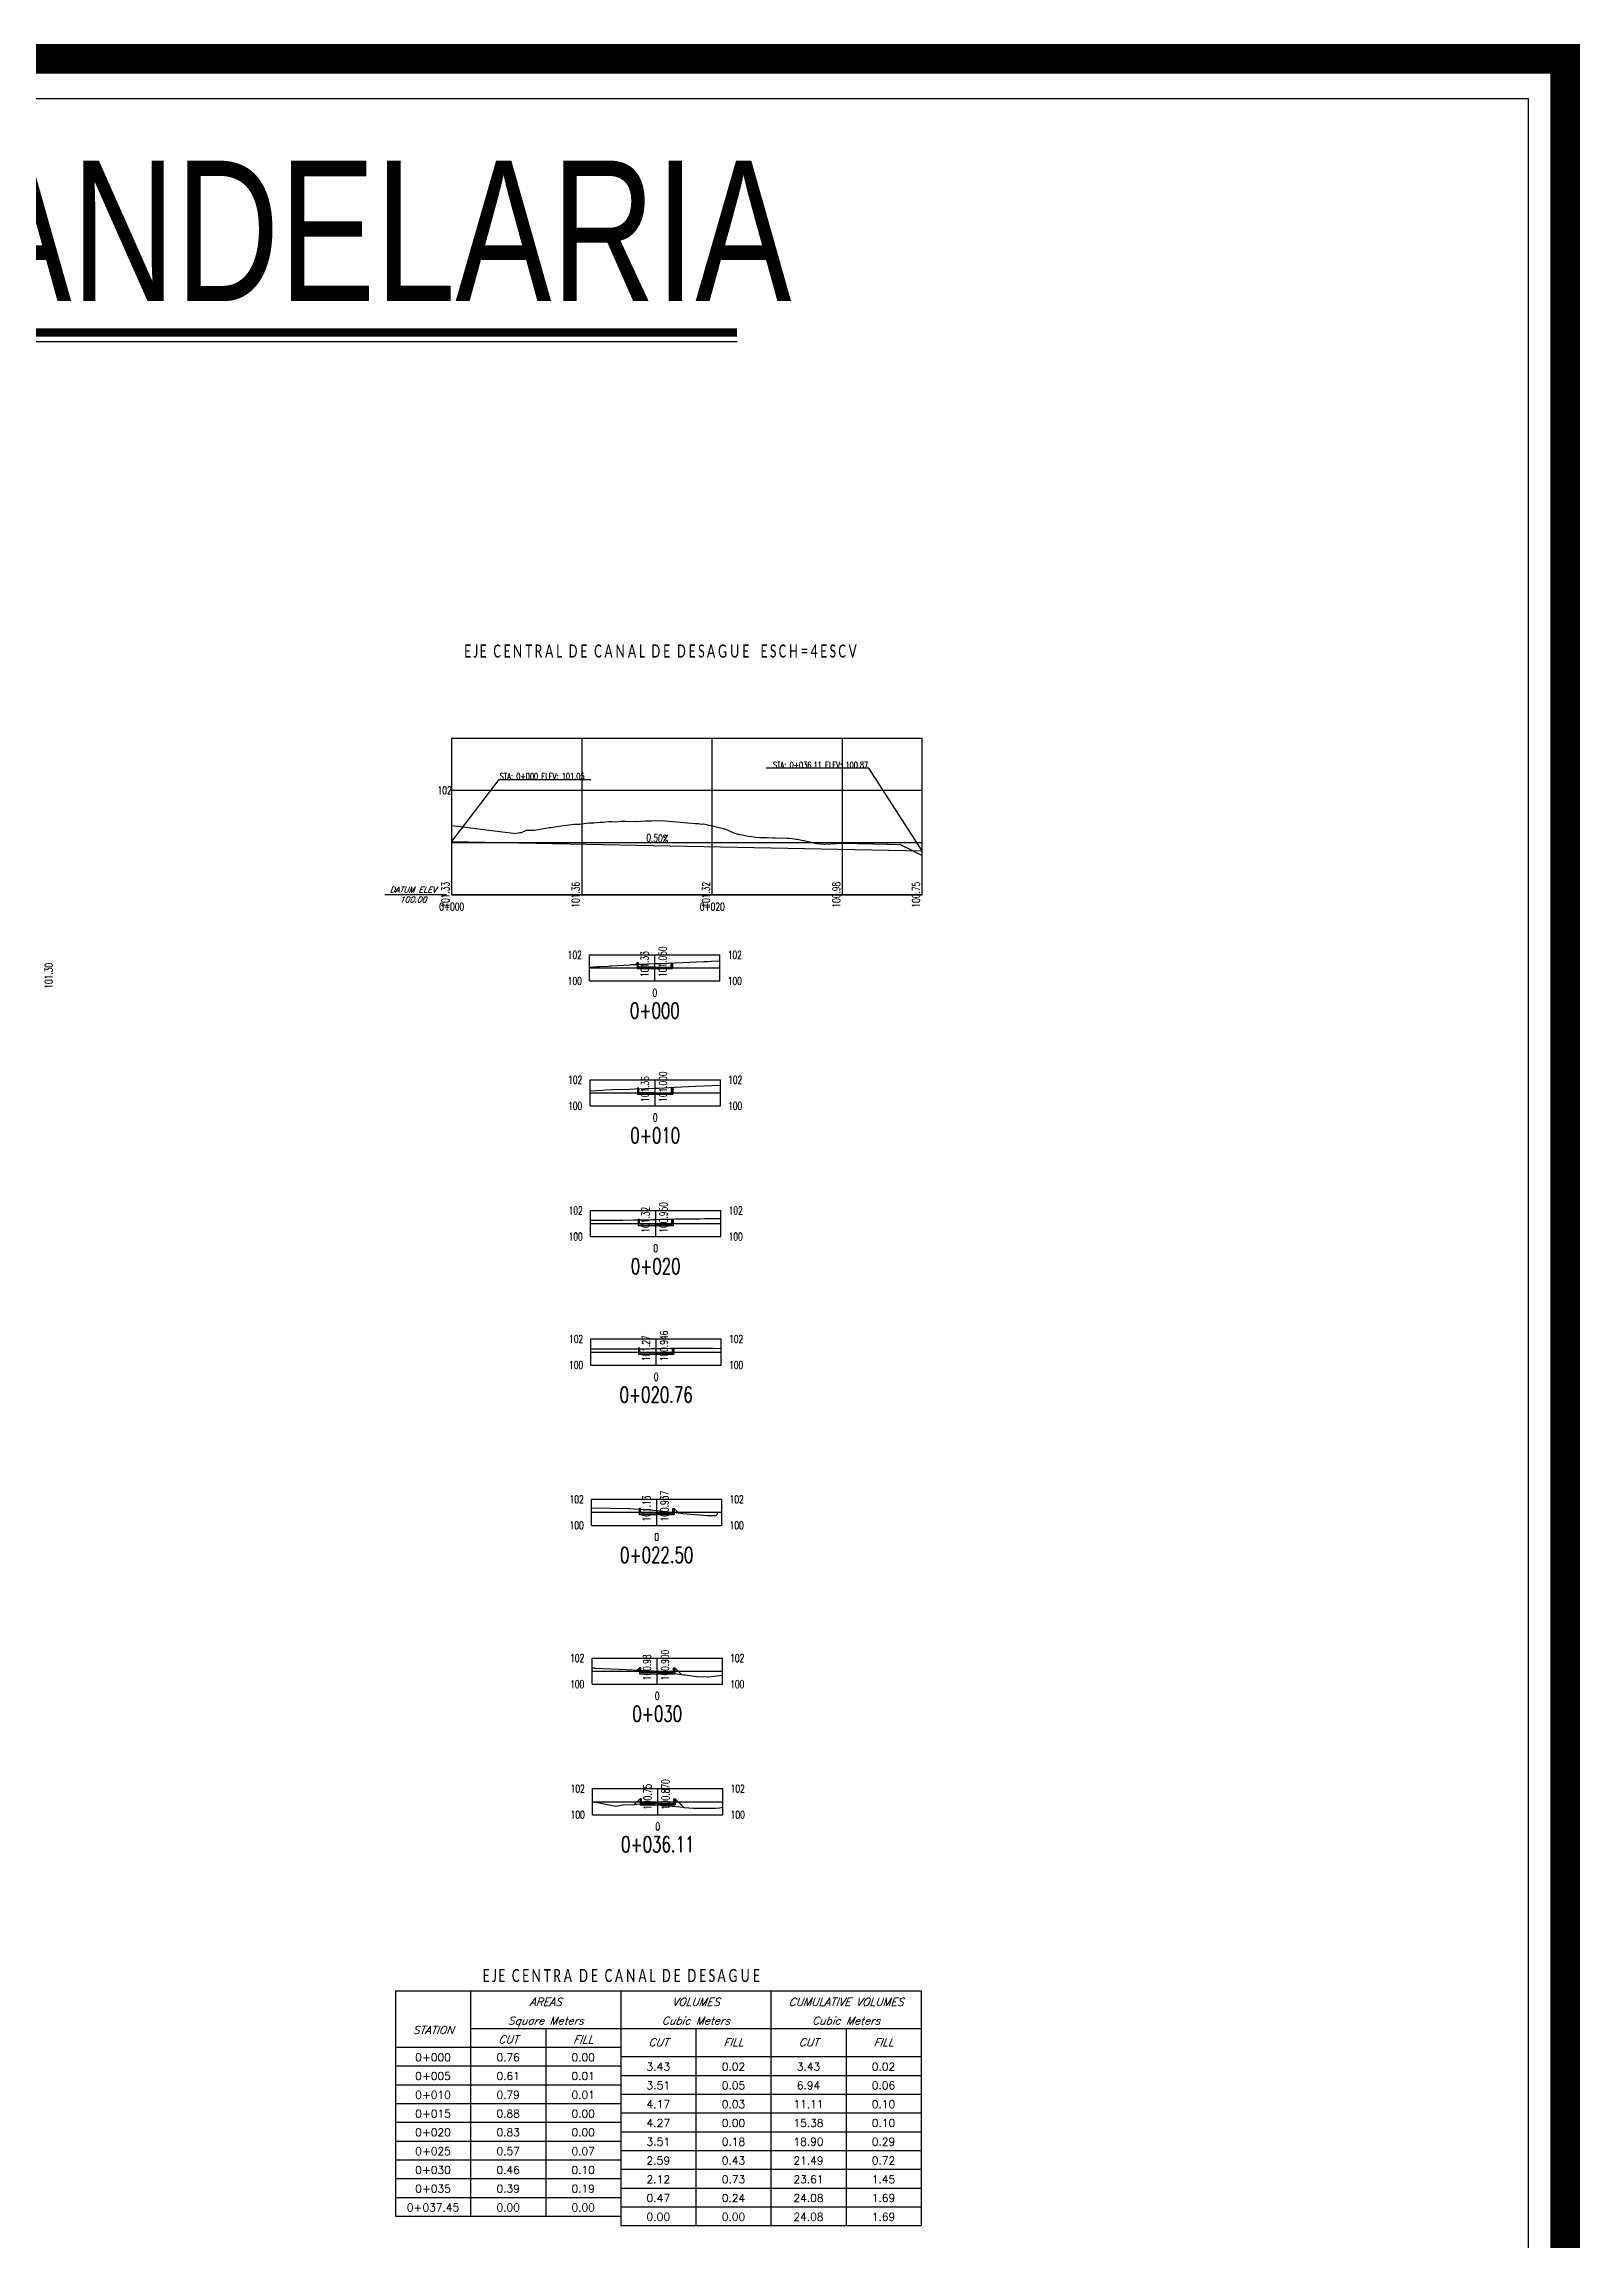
# Model space of a CAD drawing. Header units: metres. Extents: x 604533 to 608048, y 1310709 to 1311860.
# Drawn here: x 605487.7 to 605605.6, y 1311041.6 to 1311210.1 of the extents above; entities that cross this region are included whole.
import ezdxf
from ezdxf.enums import TextEntityAlignment as Align

# ---------------------------------------------------------------- set-up
doc = ezdxf.new("R2010")
doc.units = ezdxf.units.M
doc.header["$LTSCALE"] = 0.0254
doc.header["$MEASUREMENT"] = 0
for name, color, linetype in [('A CIVIL', 6, 'Continuous'), ('EJE CALLE OESTE-TXT-PROF-FGC', 4, 'Continuous'), ('EJES', 30, 'Continuous'), ('FORMATO', 7, 'Continuous'), ('FRAME 025', 7, 'Continuous'), ('PBASE', 4, 'Continuous'), ('PEGC', 6, 'Continuous'), ('PEGCT', 4, 'Continuous'), ('perfiles', 3, 'Continuous'), ('PFGCT', 4, 'Continuous'), ('PGRID', 2, 'Continuous'), ('PGRIDT', 7, 'Continuous'), ('PVGRID', 7, 'Continuous'), ('XDATUM', 5, 'Continuous'), ('XEG', 6, 'Continuous'), ('XFG', 1, 'Continuous'), ('XGRID', 2, 'Continuous'), ('XGRIDT', 4, 'Continuous')]:
    doc.layers.add(name, color=color, linetype=linetype)
doc.styles.add('ALINEAMIENTO', font='romans.shx', dxfattribs={"width": 0.7, "height": 1})
doc.styles.add('ALINEAMIENTO 2', font='romans.shx', dxfattribs={"width": 0.7, "height": 0.6})
doc.styles.add('C10O', font='complex', dxfattribs={"oblique": 20, "height": 0.14})
doc.styles.add('C6O', font='COMPLEX', dxfattribs={"oblique": 20, "height": 0.083333})
doc.styles.add('S6', font='SIMPLEX', dxfattribs={"height": 0.083333})
doc.styles.add('TSN - Swis721 LtCn BT', font='swisscl.ttf')

# ---------------------------------------------------------------- blocks, each defined once
blk = doc.blocks.new('vtitmet')
for p, q in [((0, 0.6), (0, 0.2)), ((0, 0.6), (5.6, 0.6)), ((0.8, 0.6), (0.8, 0)), ((2.4, 0.6), (2.4, 0)), ((4, 0.6), (4, -0.1)), ((5.6, 0.6), (5.6, -0.1)), ((0, 0.2), (0, 0)), ((0, 0), (2.4, 0)), ((0.8, 0.2), (5.6, 0.2)), ((1.6, 0.2), (1.6, 0)), ((3.2, 0.2), (3.2, -0.1)), ((4.8, 0.2), (4.8, -0.1)), ((2.4, -0.1), (5.6, -0.1))]:
    blk.add_line(p, q)
at = {"style": 'C6O', "oblique": 20}
for s, height, p in [('AREAS', 0.0833, (1.6, 0.441)), ('VOLUMES', 0.0833, (3.2, 0.441)), ('CUMULATIVE VOLUMES', 0.08333, (4.8, 0.441)), ('Square Meters', 0.08333, (1.6, 0.241)), ('Cubic Meters', 0.08333, (3.2, 0.241)), ('Cubic Meters', 0.08333, (4.8, 0.241)), ('STATION', 0.0833, (0.4, 0.141)), ('CUT', 0.0833, (1.2, 0.041)), ('FILL', 0.0833, (2, 0.041)), ('CUT', 0.0833, (2.8, 0.01)), ('FILL', 0.0833, (3.6, 0.01)), ('CUT', 0.0833, (4.4, 0.01)), ('FILL', 0.0833, (5.2, 0.01))]:
    blk.add_text(s, height=height, dxfattribs=at).set_placement(p, align=Align.CENTER)
blk = doc.blocks.new('vtabimp')
for p, q in [((0, 0), (0, -0.2)), ((0.8, 0), (0.8, -0.2)), ((1.6, 0), (1.6, -0.2)), ((2.4, 0), (2.4, -0.3)), ((0, -0.2), (2.4, -0.2)), ((3.2, -0.1), (3.2, -0.3)), ((4, -0.1), (4, -0.3)), ((4.8, -0.1), (4.8, -0.3)), ((5.6, -0.1), (5.6, -0.3)), ((2.4, -0.3), (5.6, -0.3))]:
    blk.add_line(p, q)
at = {"style": 'S6'}
for tag, p in [('0000+00', (0.4, -0.149)), ('CUTA', (1.2, -0.149)), ('FILLA', (2, -0.149)), ('CUTV', (2.8, -0.249)), ('FILLV', (3.6, -0.249)), ('CUMCUTV', (4.4, -0.249)), ('CUMFILLV', (5.2, -0.249))]:
    blk.add_attdef(tag, text='', height=0.0833, dxfattribs=at).set_placement(p, align=Align.CENTER)
blk = doc.blocks.new('_ArchTick')
at = {"color": 0, "linetype": 'ByBlock', "const_width": 0.15}
blk.add_lwpolyline([(-0.5, -0.5), (0.5, 0.5)], dxfattribs=at)
blk = doc.blocks.new('datum')
blk.add_line((-1.625, 0), (-0.125, 0))
at = {"style": 'C10O', "oblique": 20}
blk.add_text('DATUM ELEV', height=0.1389, dxfattribs=at).set_placement((-0.9375, 0.05), align=Align.CENTER)
blk.add_attdef('DATUM', text='', height=0.1389, dxfattribs=at).set_placement((-0.9375, -0.18889), align=Align.CENTER)

msp = doc.modelspace()

# ---------------------------------------------------------------- linework, layer by layer
msp.add_line((605358.762, 1311187.275), (605540.888, 1311187.275))
at = {"const_width": 2.28}
msp.add_lwpolyline([(605128.492, 1311208.98), (605128.492, 1310889.78), (605604.442, 1310889.78), (605604.442, 1311208.98)], close=True, dxfattribs=at)
at = {"color": 5, "const_width": 0.637}
msp.add_lwpolyline([(605358.762, 1311187.981), (605540.888, 1311187.981)], dxfattribs=at)
at = {"layer": 'EJES', "color": 1, "ltscale": 20000}
for p, q in [((605518.991, 1311148.926), (605522.627, 1311153.679)), ((605522.627, 1311153.679), (605529.677, 1311153.679)), ((605551, 1311154.538), (605543.117, 1311154.538)), ((605555.102, 1311148.198), (605551, 1311154.538))]:
    msp.add_line(p, q, dxfattribs=at)
at = {"layer": 'EJES', "ltscale": 20000}
msp.add_line((605518.991, 1311148.926), (605555.102, 1311148.204), dxfattribs=at)
at = {"layer": 'FORMATO', "color": 8}
for p, q in [((605131.342, 1311205.933), (605601.592, 1311205.933)), ((605601.592, 1311205.933), (605601.592, 1310892.729))]:
    msp.add_line(p, q, dxfattribs=at)
at = {"layer": 'PBASE', "ltscale": 20000}
for p, q in [((605518.991, 1311144.826), (605518.991, 1311144.851)), ((605518.991, 1311144.851), (605555.102, 1311144.851)), ((605518.991, 1311144.826), (605555.102, 1311144.826)), ((605528.991, 1311144.826), (605528.991, 1311144.851)), ((605538.991, 1311144.826), (605538.991, 1311144.851)), ((605548.991, 1311144.826), (605548.991, 1311144.851)), ((605555.102, 1311144.826), (605555.102, 1311144.851))]:
    msp.add_line(p, q, dxfattribs=at)
at = {"layer": 'PEGC', "ltscale": 20000}
msp.add_lwpolyline([(605518.991, 1311150.159), (605519.023, 1311150.155), (605521.444, 1311149.851), (605523.724, 1311149.551), (605523.847, 1311149.534), (605524.224, 1311149.602), (605524.348, 1311149.623), (605524.724, 1311149.788), (605525.338, 1311149.8), (605525.63, 1311149.851), (605526.475, 1311149.987), (605526.63, 1311150.004), (605527.4, 1311150.122), (605527.829, 1311150.178), (605527.979, 1311150.195), (605528.413, 1311150.241), (605528.536, 1311150.253), (605528.832, 1311150.261), (605529.508, 1311150.354), (605529.909, 1311150.362), (605530.357, 1311150.407), (605530.62, 1311150.41), (605531.061, 1311150.452), (605531.295, 1311150.45), (605531.587, 1311150.444), (605531.995, 1311150.479), (605532.325, 1311150.472), (605533.115, 1311150.467), (605533.494, 1311150.475), (605533.872, 1311150.502), (605534.324, 1311150.511), (605535.098, 1311150.544), (605537.698, 1311150.3), (605537.937, 1311150.311), (605538.136, 1311150.262), (605538.307, 1311150.27), (605538.695, 1311150.176), (605538.762, 1311150.177), (605539.397, 1311150.021), (605539.751, 1311149.935), (605540.078, 1311149.851), (605540.57, 1311149.61), (605540.939, 1311149.474), (605540.989, 1311149.474), (605541.078, 1311149.463), (605541.31, 1311149.434), (605541.492, 1311149.389), (605541.495, 1311149.389), (605541.771, 1311149.332), (605542.018, 1311149.317), (605542.315, 1311149.263), (605542.635, 1311149.237), (605542.998, 1311149.219), (605543.196, 1311149.224), (605543.606, 1311149.203), (605543.812, 1311149.213), (605544.22, 1311149.19), (605544.402, 1311149.199), (605544.699, 1311149.178), (605544.755, 1311149.175), (605544.884, 1311149.181), (605545.127, 1311149.161), (605545.415, 1311149.109), (605545.526, 1311149.11), (605545.946, 1311149.009), (605546.039, 1311149.009), (605546.545, 1311148.861), (605546.551, 1311148.861), (605546.578, 1311148.851), (605547.014, 1311148.758), (605547.573, 1311148.717), (605547.674, 1311148.712), (605548.054, 1311148.738), (605548.463, 1311148.771), (605548.531, 1311148.767), (605548.847, 1311148.787), (605549.249, 1311148.789), (605549.302, 1311148.786), (605550.109, 1311148.785), (605550.159, 1311148.782), (605550.199, 1311148.779), (605551.237, 1311148.771), (605551.258, 1311148.77), (605551.283, 1311148.763), (605551.321, 1311148.751), (605551.354, 1311148.743), (605552.413, 1311148.719), (605552.441, 1311148.72), (605552.475, 1311148.724), (605552.501, 1311148.727), (605552.534, 1311148.726), (605553.433, 1311148.69), (605553.475, 1311148.669), (605553.62, 1311148.596), (605554.151, 1311148.329), (605554.637, 1311148.08), (605554.726, 1311148.029), (605555.1, 1311147.851), (605555.101, 1311147.851)], dxfattribs=at)
at = {"layer": 'PGRID', "ltscale": 20000}
for p, q in [((605518.991, 1311144.851), (605518.991, 1311156.851)), ((605518.991, 1311156.851), (605555.102, 1311156.851)), ((605528.991, 1311144.851), (605528.991, 1311156.851)), ((605538.991, 1311144.851), (605538.991, 1311156.851)), ((605548.991, 1311144.851), (605548.991, 1311156.851)), ((605555.102, 1311144.851), (605555.102, 1311156.851)), ((605518.991, 1311152.851), (605555.102, 1311152.851)), ((605518.991, 1311148.851), (605555.102, 1311148.851))]:
    msp.add_line(p, q, dxfattribs=at)
at = {"layer": 'PVGRID', "ltscale": 20000}
for p, q in [((605518.991, 1311144.851), (605518.991, 1311150.159)), ((605528.991, 1311144.851), (605528.991, 1311150.283)), ((605538.991, 1311144.851), (605538.991, 1311150.121)), ((605548.991, 1311144.851), (605548.991, 1311148.787)), ((605555.102, 1311144.851), (605555.102, 1311147.853))]:
    msp.add_line(p, q, dxfattribs=at)
at = {"layer": 'XDATUM', "ltscale": 20000}
for points in [[(605533.088, 1311139.489), (605533.226, 1311139.626), (605533.226, 1311139.176), (605534.576, 1311139.176), (605534.576, 1311139.276), (605534.576, 1311139.176), (605535.926, 1311139.176), (605535.926, 1311139.626), (605535.94, 1311139.611)], [(605533.223, 1311129.956), (605533.259, 1311129.992), (605533.259, 1311129.542), (605534.609, 1311129.542), (605534.609, 1311129.642), (605534.609, 1311129.542), (605535.959, 1311129.542), (605535.959, 1311129.992), (605536.03, 1311130.063)], [(605533.279, 1311119.894), (605533.294, 1311119.91), (605533.294, 1311119.46), (605534.644, 1311119.46), (605534.644, 1311119.56), (605534.644, 1311119.46), (605535.994, 1311119.46), (605535.994, 1311119.91), (605536.045, 1311119.961)], [(605533.276, 1311109.994), (605533.329, 1311110.047), (605533.329, 1311109.597), (605534.679, 1311109.597), (605534.679, 1311109.697), (605534.679, 1311109.597), (605536.029, 1311109.597), (605536.029, 1311110.047), (605536.031, 1311110.044)], [(605533.337, 1311097.705), (605533.372, 1311097.74), (605533.372, 1311097.29), (605534.722, 1311097.29), (605534.722, 1311097.39), (605534.722, 1311097.29), (605536.072, 1311097.29), (605536.072, 1311097.74), (605536.416, 1311097.396)], [(605533.257, 1311085.358), (605533.415, 1311085.516), (605533.415, 1311085.066), (605534.765, 1311085.066), (605534.765, 1311085.166), (605534.765, 1311085.066), (605536.115, 1311085.066), (605536.115, 1311085.516), (605536.607, 1311085.024)], [(605532.993, 1311075.025), (605533.45, 1311075.471), (605533.45, 1311075.021), (605534.8, 1311075.021), (605534.8, 1311075.121), (605534.8, 1311075.021), (605536.15, 1311075.021), (605536.15, 1311075.471), (605536.807, 1311074.815)]]:
    msp.add_lwpolyline(points, dxfattribs=at)
at = {"layer": 'XEG', "ltscale": 20000}
for points in [[(605529.576, 1311139.288), (605529.731, 1311139.294), (605529.87, 1311139.302), (605530.181, 1311139.321), (605530.323, 1311139.329), (605530.995, 1311139.369), (605531.152, 1311139.379), (605531.259, 1311139.385), (605532.662, 1311139.468), (605532.68, 1311139.469), (605532.794, 1311139.476), (605533.176, 1311139.493), (605533.338, 1311139.5), (605533.62, 1311139.512), (605533.995, 1311139.528), (605534.576, 1311139.553), (605535.024, 1311139.572), (605538.339, 1311139.713), (605538.634, 1311139.726), (605538.891, 1311139.738), (605538.926, 1311139.739), (605539.548, 1311139.766), (605539.576, 1311139.767)], [(605529.609, 1311129.805), (605530.592, 1311129.854), (605530.794, 1311129.865), (605531.361, 1311129.892), (605532.645, 1311129.933), (605533.04, 1311129.95), (605534.609, 1311130), (605534.891, 1311130.009), (605536.088, 1311130.066), (605537.701, 1311130.142), (605539.609, 1311130.223)], [(605529.644, 1311119.86), (605529.75, 1311119.86), (605530.188, 1311119.86), (605530.467, 1311119.86), (605531.018, 1311119.86), (605531.345, 1311119.86), (605531.757, 1311119.86), (605531.832, 1311119.86), (605532.086, 1311119.86), (605532.108, 1311119.86), (605532.909, 1311119.886), (605532.996, 1311119.891), (605533.447, 1311119.896), (605533.544, 1311119.902), (605534.261, 1311119.916), (605534.326, 1311119.921), (605534.644, 1311119.928), (605535.064, 1311119.937), (605535.683, 1311119.95), (605535.774, 1311119.955), (605536.211, 1311119.964), (605536.625, 1311119.969), (605536.851, 1311119.969), (605536.969, 1311119.974), (605537.204, 1311119.973), (605537.301, 1311119.977), (605537.517, 1311119.976), (605537.677, 1311119.98), (605537.841, 1311119.979), (605538.059, 1311119.979), (605538.42, 1311119.989), (605538.826, 1311119.989), (605539.331, 1311120.004), (605539.644, 1311120.004)], [(605529.679, 1311110.001), (605529.82, 1311110.001), (605530.4, 1311110.001), (605530.547, 1311110.001), (605531.446, 1311110.001), (605531.459, 1311110.001), (605531.559, 1311110.001), (605532.026, 1311109.986), (605532.06, 1311109.986), (605532.82, 1311109.984), (605533.432, 1311109.998), (605533.438, 1311109.998), (605533.543, 1311110.001), (605534.332, 1311110.015), (605534.679, 1311110.021), (605535.14, 1311110.03), (605535.168, 1311110.031), (605535.767, 1311110.042), (605536.346, 1311110.047), (605536.669, 1311110.044), (605536.716, 1311110.046), (605537.065, 1311110.043), (605537.102, 1311110.044), (605537.433, 1311110.041), (605537.488, 1311110.042), (605537.749, 1311110.039), (605538.101, 1311110.037), (605538.211, 1311110.04), (605538.922, 1311110.035), (605539.055, 1311110.038), (605539.679, 1311110.034)], [(605529.722, 1311097.786), (605532.598, 1311097.739), (605532.667, 1311097.74), (605532.945, 1311097.724), (605532.977, 1311097.725), (605533.38, 1311097.703), (605533.697, 1311097.677), (605533.85, 1311097.662), (605534.722, 1311097.587), (605534.963, 1311097.567), (605535.618, 1311097.496), (605536.013, 1311097.453), (605536.719, 1311097.354), (605536.734, 1311097.353), (605538.626, 1311097.203), (605538.64, 1311097.203), (605539.104, 1311097.203), (605539.234, 1311097.203), (605539.287, 1311097.203), (605539.33, 1311097.268), (605539.437, 1311097.453), (605539.683, 1311097.453), (605539.722, 1311097.453)], [(605529.765, 1311085.516), (605529.843, 1311085.516), (605529.914, 1311085.516), (605529.986, 1311085.506), (605529.987, 1311085.506), (605532.401, 1311085.401), (605534.425, 1311085.299), (605534.634, 1311085.266), (605534.765, 1311085.25), (605536.237, 1311085.07), (605536.674, 1311085.016), (605536.832, 1311084.991), (605536.881, 1311084.984), (605536.907, 1311084.981), (605537.769, 1311084.853), (605537.788, 1311084.852), (605538.624, 1311084.835), (605538.66, 1311084.838), (605538.675, 1311084.839), (605538.685, 1311084.84), (605539.765, 1311084.969)], [(605529.8, 1311075.261), (605531.589, 1311074.896), (605532.254, 1311075.045), (605532.798, 1311075.001), (605533.695, 1311075.109), (605533.705, 1311075.11), (605533.885, 1311075.092), (605533.899, 1311075.093), (605534.339, 1311075.048), (605534.367, 1311075.047), (605534.799, 1311075.001), (605534.8, 1311075.001), (605535.133, 1311074.969), (605535.289, 1311074.955), (605535.909, 1311074.896), (605536.498, 1311074.844), (605536.751, 1311074.82), (605536.831, 1311074.813), (605537.542, 1311074.751), (605537.794, 1311074.751), (605538.421, 1311074.751), (605539.266, 1311074.751), (605539.551, 1311074.788), (605539.8, 1311074.824)]]:
    msp.add_lwpolyline(points, dxfattribs=at)
at = {"layer": 'XFG', "ltscale": 20000}
for points in [[(605533.226, 1311139.626), (605533.226, 1311139.626), (605533.088, 1311139.489)], [(605534.576, 1311139.276), (605533.326, 1311139.276), (605533.326, 1311139.626), (605533.226, 1311139.626), (605533.226, 1311139.176), (605534.576, 1311139.176), (605534.576, 1311139.276)], [(605534.576, 1311139.276), (605535.826, 1311139.276), (605535.826, 1311139.626), (605535.926, 1311139.626), (605535.926, 1311139.176), (605534.576, 1311139.176), (605534.576, 1311139.276)], [(605535.926, 1311139.626), (605535.926, 1311139.626), (605535.94, 1311139.611)], [(605533.259, 1311129.992), (605533.259, 1311129.992), (605533.223, 1311129.956)], [(605534.609, 1311129.642), (605533.359, 1311129.642), (605533.359, 1311129.992), (605533.259, 1311129.992), (605533.259, 1311129.542), (605534.609, 1311129.542), (605534.609, 1311129.642)], [(605534.609, 1311129.642), (605535.859, 1311129.642), (605535.859, 1311129.992), (605535.959, 1311129.992), (605535.959, 1311129.542), (605534.609, 1311129.542), (605534.609, 1311129.642)], [(605535.959, 1311129.992), (605535.959, 1311129.992), (605536.03, 1311130.063)], [(605533.294, 1311119.91), (605533.294, 1311119.91), (605533.279, 1311119.894)], [(605534.644, 1311119.56), (605533.394, 1311119.56), (605533.394, 1311119.91), (605533.294, 1311119.91), (605533.294, 1311119.46), (605534.644, 1311119.46), (605534.644, 1311119.56)], [(605534.644, 1311119.56), (605535.894, 1311119.56), (605535.894, 1311119.91), (605535.994, 1311119.91), (605535.994, 1311119.46), (605534.644, 1311119.46), (605534.644, 1311119.56)], [(605535.994, 1311119.91), (605535.994, 1311119.91), (605536.045, 1311119.961)], [(605533.329, 1311110.047), (605533.329, 1311110.047), (605533.276, 1311109.994)], [(605534.679, 1311109.697), (605533.429, 1311109.697), (605533.429, 1311110.047), (605533.329, 1311110.047), (605533.329, 1311109.597), (605534.679, 1311109.597), (605534.679, 1311109.697)], [(605534.679, 1311109.697), (605535.929, 1311109.697), (605535.929, 1311110.047), (605536.029, 1311110.047), (605536.029, 1311109.597), (605534.679, 1311109.597), (605534.679, 1311109.697)], [(605536.029, 1311110.047), (605536.029, 1311110.047), (605536.031, 1311110.044)], [(605533.372, 1311097.74), (605533.372, 1311097.74), (605533.337, 1311097.705)], [(605534.722, 1311097.39), (605533.472, 1311097.39), (605533.472, 1311097.74), (605533.372, 1311097.74), (605533.372, 1311097.29), (605534.722, 1311097.29), (605534.722, 1311097.39)], [(605534.722, 1311097.39), (605535.972, 1311097.39), (605535.972, 1311097.74), (605536.072, 1311097.74), (605536.072, 1311097.29), (605534.722, 1311097.29), (605534.722, 1311097.39)], [(605536.072, 1311097.74), (605536.072, 1311097.74), (605536.416, 1311097.396)], [(605533.415, 1311085.516), (605533.415, 1311085.516), (605533.257, 1311085.358)], [(605534.765, 1311085.166), (605533.515, 1311085.166), (605533.515, 1311085.516), (605533.415, 1311085.516), (605533.415, 1311085.066), (605534.765, 1311085.066), (605534.765, 1311085.166)], [(605534.765, 1311085.166), (605536.015, 1311085.166), (605536.015, 1311085.516), (605536.115, 1311085.516), (605536.115, 1311085.066), (605534.765, 1311085.066), (605534.765, 1311085.166)], [(605536.115, 1311085.516), (605536.115, 1311085.516), (605536.607, 1311085.024)], [(605533.45, 1311075.471), (605533.45, 1311075.471), (605533.292, 1311075.314)], [(605534.8, 1311075.121), (605533.55, 1311075.121), (605533.55, 1311075.471), (605533.45, 1311075.471), (605533.45, 1311075.021), (605534.8, 1311075.021), (605534.8, 1311075.121)], [(605534.8, 1311075.121), (605536.05, 1311075.121), (605536.05, 1311075.471), (605536.15, 1311075.471), (605536.15, 1311075.021), (605534.8, 1311075.021), (605534.8, 1311075.121)], [(605536.15, 1311075.471), (605536.15, 1311075.471), (605536.642, 1311074.98)]]:
    msp.add_lwpolyline(points, dxfattribs=at)
at = {"layer": 'XGRID', "ltscale": 20000}
for p, q in [((605529.576, 1311138.226), (605529.576, 1311140.226)), ((605529.576, 1311140.226), (605539.576, 1311140.226)), ((605534.576, 1311138.226), (605534.576, 1311140.226)), ((605539.576, 1311138.226), (605539.576, 1311140.226)), ((605529.576, 1311139.226), (605539.576, 1311139.226)), ((605529.576, 1311138.226), (605539.576, 1311138.226)), ((605529.609, 1311128.642), (605529.609, 1311130.642)), ((605529.609, 1311130.642), (605539.609, 1311130.642)), ((605534.609, 1311128.642), (605534.609, 1311130.642)), ((605539.609, 1311128.642), (605539.609, 1311130.642)), ((605529.609, 1311129.642), (605539.609, 1311129.642)), ((605529.609, 1311128.642), (605539.609, 1311128.642)), ((605529.644, 1311118.61), (605529.644, 1311120.61)), ((605529.644, 1311120.61), (605539.644, 1311120.61)), ((605534.644, 1311118.61), (605534.644, 1311120.61)), ((605539.644, 1311118.61), (605539.644, 1311120.61)), ((605529.644, 1311119.61), (605539.644, 1311119.61)), ((605529.644, 1311118.61), (605539.644, 1311118.61)), ((605529.679, 1311108.751), (605529.679, 1311110.751)), ((605529.679, 1311110.751), (605539.679, 1311110.751)), ((605529.679, 1311109.751), (605539.679, 1311109.751)), ((605534.679, 1311108.751), (605534.679, 1311110.751)), ((605539.679, 1311108.751), (605539.679, 1311110.751)), ((605529.679, 1311108.751), (605539.679, 1311108.751)), ((605529.722, 1311096.453), (605529.722, 1311098.453)), ((605529.722, 1311098.453), (605539.722, 1311098.453)), ((605534.722, 1311096.453), (605534.722, 1311098.453)), ((605539.722, 1311096.453), (605539.722, 1311098.453)), ((605529.722, 1311097.453), (605539.722, 1311097.453)), ((605529.722, 1311096.453), (605539.722, 1311096.453)), ((605529.765, 1311084.266), (605529.765, 1311086.266)), ((605529.765, 1311086.266), (605539.765, 1311086.266)), ((605534.765, 1311084.266), (605534.765, 1311086.266)), ((605539.765, 1311084.266), (605539.765, 1311086.266)), ((605529.765, 1311085.266), (605539.765, 1311085.266)), ((605529.765, 1311084.266), (605539.765, 1311084.266)), ((605529.8, 1311074.251), (605529.8, 1311076.251)), ((605529.8, 1311076.251), (605539.8, 1311076.251)), ((605534.8, 1311074.251), (605534.8, 1311076.251)), ((605539.8, 1311074.251), (605539.8, 1311076.251)), ((605529.8, 1311075.251), (605539.8, 1311075.251)), ((605529.8, 1311074.251), (605539.8, 1311074.251))]:
    msp.add_line(p, q, dxfattribs=at)

# ---------------------------------------------------------------- block references
at = {"layer": 'A CIVIL', "ltscale": 20000, "xscale": 7.202881152460986, "yscale": 7.202881152460986, "zscale": 7.202881152460986}
msp.add_blockref('vtitmet', (605514.68, 1311056.412), dxfattribs=at)
for p, values in [((605514.68, 1311056.412), {'FILLV': '0.02', 'CUTV': '3.43', 'FILLA': '0.00', 'CUTA': '0.76', '0000+00': '0+000', 'CUMCUTV': '3.43', 'CUMFILLV': '0.02'}), ((605514.68, 1311054.972), {'FILLV': '0.05', 'CUTV': '3.51', 'FILLA': '0.01', 'CUTA': '0.61', '0000+00': '0+005', 'CUMCUTV': '6.94', 'CUMFILLV': '0.06'}), ((605514.68, 1311053.531), {'FILLV': '0.03', 'CUTV': '4.17', 'FILLA': '0.01', 'CUTA': '0.79', '0000+00': '0+010', 'CUMCUTV': '11.11', 'CUMFILLV': '0.10'}), ((605514.68, 1311052.091), {'FILLV': '0.00', 'CUTV': '4.27', 'FILLA': '0.00', 'CUTA': '0.88', '0000+00': '0+015', 'CUMCUTV': '15.38', 'CUMFILLV': '0.10'}), ((605514.68, 1311050.65), {'FILLV': '0.18', 'CUTV': '3.51', 'FILLA': '0.00', 'CUTA': '0.83', '0000+00': '0+020', 'CUMCUTV': '18.90', 'CUMFILLV': '0.29'}), ((605514.68, 1311049.209), {'FILLV': '0.43', 'CUTV': '2.59', 'FILLA': '0.07', 'CUTA': '0.57', '0000+00': '0+025', 'CUMCUTV': '21.49', 'CUMFILLV': '0.72'}), ((605514.68, 1311047.769), {'FILLV': '0.73', 'CUTV': '2.12', 'FILLA': '0.10', 'CUTA': '0.46', '0000+00': '0+030', 'CUMCUTV': '23.61', 'CUMFILLV': '1.45'}), ((605514.68, 1311046.328), {'FILLV': '0.24', 'CUTV': '0.47', 'FILLA': '0.19', 'CUTA': '0.39', '0000+00': '0+035', 'CUMCUTV': '24.08', 'CUMFILLV': '1.69'}), ((605514.68, 1311044.888), {'FILLV': '0.00', 'CUTV': '0.00', 'FILLA': '0.00', 'CUTA': '0.00', '0000+00': '0+037.45', 'CUMCUTV': '24.08', 'CUMFILLV': '1.69'})]:
    msp.add_blockref('vtabimp', p, dxfattribs=at).add_auto_attribs(values)
at = {"layer": 'EJES', "color": 1, "ltscale": 20000, "xscale": 0.1, "yscale": 0.1, "zscale": 0.1}
for p, rotation in [((605518.991, 1311150.034), 241.3758547868896), ((605518.991, 1311148.926), 232.5842025008139), ((605555.102, 1311148.198), 302.8985200236202)]:
    msp.add_blockref('_ArchTick', p, dxfattribs=dict(at, rotation=rotation))
at = {"layer": 'PBASE', "ltscale": 20000, "xscale": 3.159913606854388, "yscale": 3.159913606854388, "zscale": 3.159913606854388}
msp.add_blockref('datum', (605518.991, 1311144.846), dxfattribs=at).add_auto_attribs({'DATUM': '100.00'})

# ---------------------------------------------------------------- texts
at = {"layer": 'EJE CALLE OESTE-TXT-PROF-FGC', "ltscale": 20000, "style": 'ALINEAMIENTO 2', "width": 0.7}
msp.add_text('101.30', height=0.6, rotation=90, dxfattribs=at).set_placement((605487.758, 1311138.616), align=Align.TOP_CENTER)
at = {"layer": 'EJES', "color": 3, "ltscale": 20000, "char_height": 0.5, "style": 'ALINEAMIENTO'}
for s, insert, attachment_point in [('\\A1;STA: 0+000 ELEV: 101.05', (605522.677, 1311153.679), 7), ('\\A1;STA: 0+036.11 ELEV: 100.87', (605550.95, 1311154.538), 9)]:
    msp.add_mtext(s, dxfattribs=dict(at, insert=insert, attachment_point=attachment_point))
at = {"layer": 'FRAME 025', "color": 0, "style": 'TSN - Swis721 LtCn BT'}
msp.add_text('LOTIFICACION  VILLA CANDELARIA', height=10.77877, dxfattribs=at).set_placement((605357.807, 1311195.774), align=Align.MIDDLE_LEFT)
at = {"layer": 'PEGCT', "ltscale": 20000, "style": 'ALINEAMIENTO 2', "width": 0.7}
for s, p in [('101.33', (605518.991, 1311144.839)), ('101.36', (605528.991, 1311144.839)), ('101.32', (605538.991, 1311144.839)), ('100.98', (605548.991, 1311144.839)), ('100.75', (605555.102, 1311144.839))]:
    msp.add_text(s, height=0.6, rotation=90, dxfattribs=at).set_placement(p, align=Align.BOTTOM_CENTER)
for s, p in [('0+000', (605518.991, 1311143.926)), ('0+020', (605538.991, 1311143.926))]:
    msp.add_text(s, height=0.6, dxfattribs=at).set_placement(p, align=Align.MIDDLE_CENTER)
at = {"layer": 'perfiles', "ltscale": 20000, "char_height": 1, "attachment_point": 1, "style": 'ALINEAMIENTO'}
for s, insert, width in [('{\\fCalibri|b0|i0|c0|p34;\\T1.35;EJE CENTRAL DE CANAL DE DESAGUE  ESCH=4ESCV}', (605519.948, 1311164.039), 33.22758), ('{\\fCalibri|b0|i0|c0|p34;\\T1.35;EJE CENTRA DE CANAL DE DESAGUE  }', (605521.375, 1311062.412), 31.01636)]:
    msp.add_mtext(s, dxfattribs=dict(at, insert=insert, width=width))
at = {"layer": 'PFGCT', "ltscale": 20000, "style": 'ALINEAMIENTO 2', "width": 0.7}
msp.add_text('0.50%%%', height=0.6, rotation=356.23413, dxfattribs=at).set_placement((605534.743, 1311148.697), align=Align.BOTTOM_CENTER)
at = {"layer": 'PGRIDT', "ltscale": 20000, "style": 'ALINEAMIENTO 2', "width": 0.7}
msp.add_text('102', height=0.6, dxfattribs=at).set_placement((605518.989, 1311152.851), align=Align.MIDDLE_RIGHT)
at = {"layer": 'XGRIDT', "ltscale": 20000, "style": 'ALINEAMIENTO 2', "width": 0.7}
for s, p in [('102', (605528.976, 1311140.226)), ('100', (605528.976, 1311138.226)), ('102', (605529.009, 1311130.642)), ('100', (605529.009, 1311128.642)), ('102', (605529.044, 1311120.61)), ('100', (605529.044, 1311118.61)), ('102', (605529.079, 1311110.751)), ('100', (605529.079, 1311108.751)), ('102', (605529.122, 1311098.453)), ('100', (605529.122, 1311096.453)), ('102', (605529.165, 1311086.266)), ('100', (605529.165, 1311084.266)), ('102', (605529.2, 1311076.251)), ('100', (605529.2, 1311074.251))]:
    msp.add_text(s, height=0.6, dxfattribs=at).set_placement(p, align=Align.MIDDLE_RIGHT)
for s, p in [('101.33', (605534.276, 1311138.526)), ('101.36', (605534.309, 1311128.942)), ('101.32', (605534.344, 1311118.91)), ('101.27', (605534.379, 1311109.051)), ('101.13', (605534.422, 1311096.753)), ('100.98', (605534.465, 1311084.566)), ('100.75', (605534.5, 1311074.63))]:
    msp.add_text(s, height=0.6, rotation=90, dxfattribs=at).set_placement(p, align=Align.BOTTOM_LEFT)
for s, p in [('101.050', (605534.876, 1311138.526)), ('101.000', (605534.909, 1311128.942)), ('100.950', (605534.944, 1311118.91)), ('100.946', (605534.979, 1311109.051)), ('100.937', (605535.022, 1311096.753)), ('100.900', (605535.065, 1311084.566)), ('100.870', (605535.1, 1311074.63))]:
    msp.add_text(s, height=0.6, rotation=90, dxfattribs=at).set_placement(p, align=Align.TOP_LEFT)
for s, p in [('102', (605540.176, 1311140.226)), ('100', (605540.176, 1311138.226)), ('102', (605540.209, 1311130.642)), ('100', (605540.209, 1311128.642)), ('102', (605540.244, 1311120.61)), ('100', (605540.244, 1311118.61)), ('102', (605540.279, 1311110.751)), ('100', (605540.279, 1311108.751)), ('102', (605540.322, 1311098.453)), ('100', (605540.322, 1311096.453)), ('102', (605540.365, 1311086.266)), ('100', (605540.365, 1311084.266)), ('102', (605540.4, 1311076.251)), ('100', (605540.4, 1311074.251))]:
    msp.add_text(s, height=0.6, dxfattribs=at).set_placement(p, align=Align.MIDDLE_LEFT)
for p in [(605534.576, 1311137.626), (605534.609, 1311128.042), (605534.644, 1311118.01), (605534.679, 1311108.151), (605534.722, 1311095.853), (605534.765, 1311083.666), (605534.8, 1311073.651)]:
    msp.add_text('0', height=0.6, dxfattribs=at).set_placement(p, align=Align.TOP_CENTER)
for s, p in [('0+000', (605534.576, 1311134.994)), ('0+010', (605534.609, 1311125.41)), ('0+020', (605534.644, 1311115.378)), ('0+020.76', (605534.679, 1311105.519)), ('0+022.50', (605534.722, 1311093.221)), ('0+030', (605534.765, 1311081.034)), ('0+036.11', (605534.8, 1311071.02))]:
    msp.add_text(s, height=1.2, dxfattribs=at).set_placement(p, align=Align.BOTTOM_CENTER)

doc.saveas('drawing.dxf')
